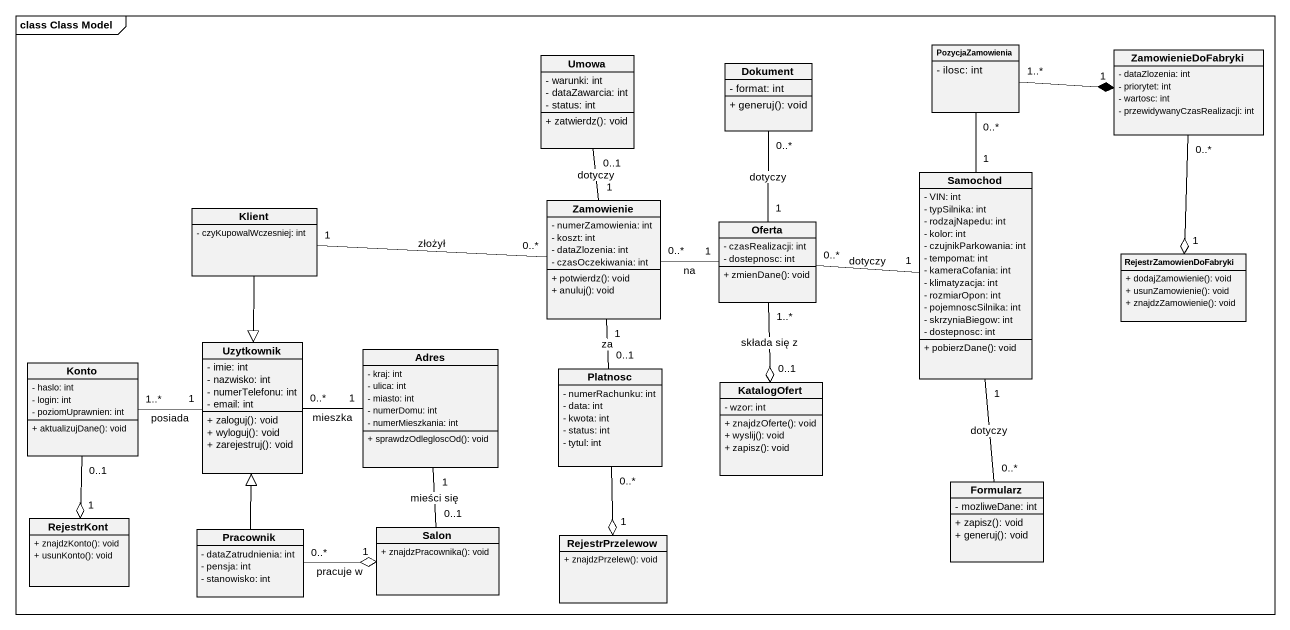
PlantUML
@startuml
mainframe class Class Model
hide circle
hide empty members
skinparam classAttributeIconSize 0
class Umowa {
  - warunki: int
  - dataZawarcia: int
  - status: int
  + zatwierdz(): void
}
class Dokument {
  - format: int
  + generuj(): void
}
class PozycjaZamowienia {
  - ilosc: int
}
class ZamowienieDoFabryki {
  - dataZlozenia: int
  - priorytet: int
  - wartosc: int
  - przewidywanyCzasRealizacji: int
}
class Klient {
  - czyKupowalWczesniej: int
}
class Zamowienie {
  - numerZamowienia: int
  - koszt: int
  - dataZlozenia: int
  - czasOczekiwania: int
  + potwierdz(): void
  + anuluj(): void
}
class Samochod {
  - VIN: int
  - typSilnika: int
  - rodzajNapedu: int
  - kolor: int
  - czujnikParkowania: int
  - tempomat: int
  - kameraCofania: int
  - klimatyzacja: int
  - rozmiarOpon: int
  - pojemnoscSilnika: int
  - skrzyniaBiegow: int
  - dostepnosc: int
  + pobierzDane(): void
}
class Oferta {
  - czasRealizacji: int
  - dostepnosc: int
  + zmienDane(): void
}
class RejestrZamowienDoFabryki {
  + dodajZamowienie(): void
  + usunZamowienie(): void
  + znajdzZamowienie(): void
}
class Uzytkownik {
  - imie: int
  - nazwisko: int
  - numerTelefonu: int
  - email: int
  + zaloguj(): void
  + wyloguj(): void
  + zarejestruj(): void
}
class Konto {
  - haslo: int
  - login: int
  - poziomUprawnien: int
  + aktualizujDane(): void
}
class Adres {
  - kraj: int
  - ulica: int
  - miasto: int
  - numerDomu: int
  - numerMieszkania: int
  + sprawdzOdlegloscOd(): void
}
class Platnosc {
  - numerRachunku: int
  - data: int
  - kwota: int
  - status: int
  - tytul: int
}
class KatalogOfert {
  - wzor: int
  + znajdzOferte(): void
  + wyslij(): void
  + zapisz(): void
}
class RejestrKont {
  + znajdzKonto(): void
  + usunKonto(): void
}
class Formularz {
  - mozliweDane: int
  + zapisz(): void
  + generuj(): void
}
class Pracownik {
  - dataZatrudnienia: int
  - pensja: int
  - stanowisko: int
}
class Salon {
  + znajdzPracownika(): void
}
class RejestrPrzelewow {
  + znajdzPrzelew(): void
}
Dokument "0..*" -- "1" Oferta : dotyczy
PozycjaZamowienia "1..*" -right-* "1" ZamowienieDoFabryki
PozycjaZamowienia "0..*" -- "1" Samochod
ZamowienieDoFabryki "0..*" --o "1" RejestrZamowienDoFabryki
Klient "1" -right- "0..*" Zamowienie : złożył
Klient --|> Uzytkownik
Zamowienie "1" -up- "0..1" Umowa : dotyczy
Zamowienie "0..*" -right- "1" Oferta : na
Zamowienie "1" -- "0..1" Platnosc : za
Samochod "1" -- "0..*" Formularz : dotyczy
Oferta "0..*" -right- "1" Samochod : dotyczy
Oferta "1..*" --o "0..1" KatalogOfert : składa się z
Uzytkownik "0..*" -right- "1" Adres : mieszka
Konto "1..*" -right- "1" Uzytkownik : posiada
Konto "0..1" --o "1" RejestrKont
Platnosc "0..*" --o "1" RejestrPrzelewow
Pracownik -up-|> Uzytkownik
Pracownik "0..*" -right-o "1" Salon : pracuje w
Salon "0..1" -up- "1" Adres : mieści się
@enduml
